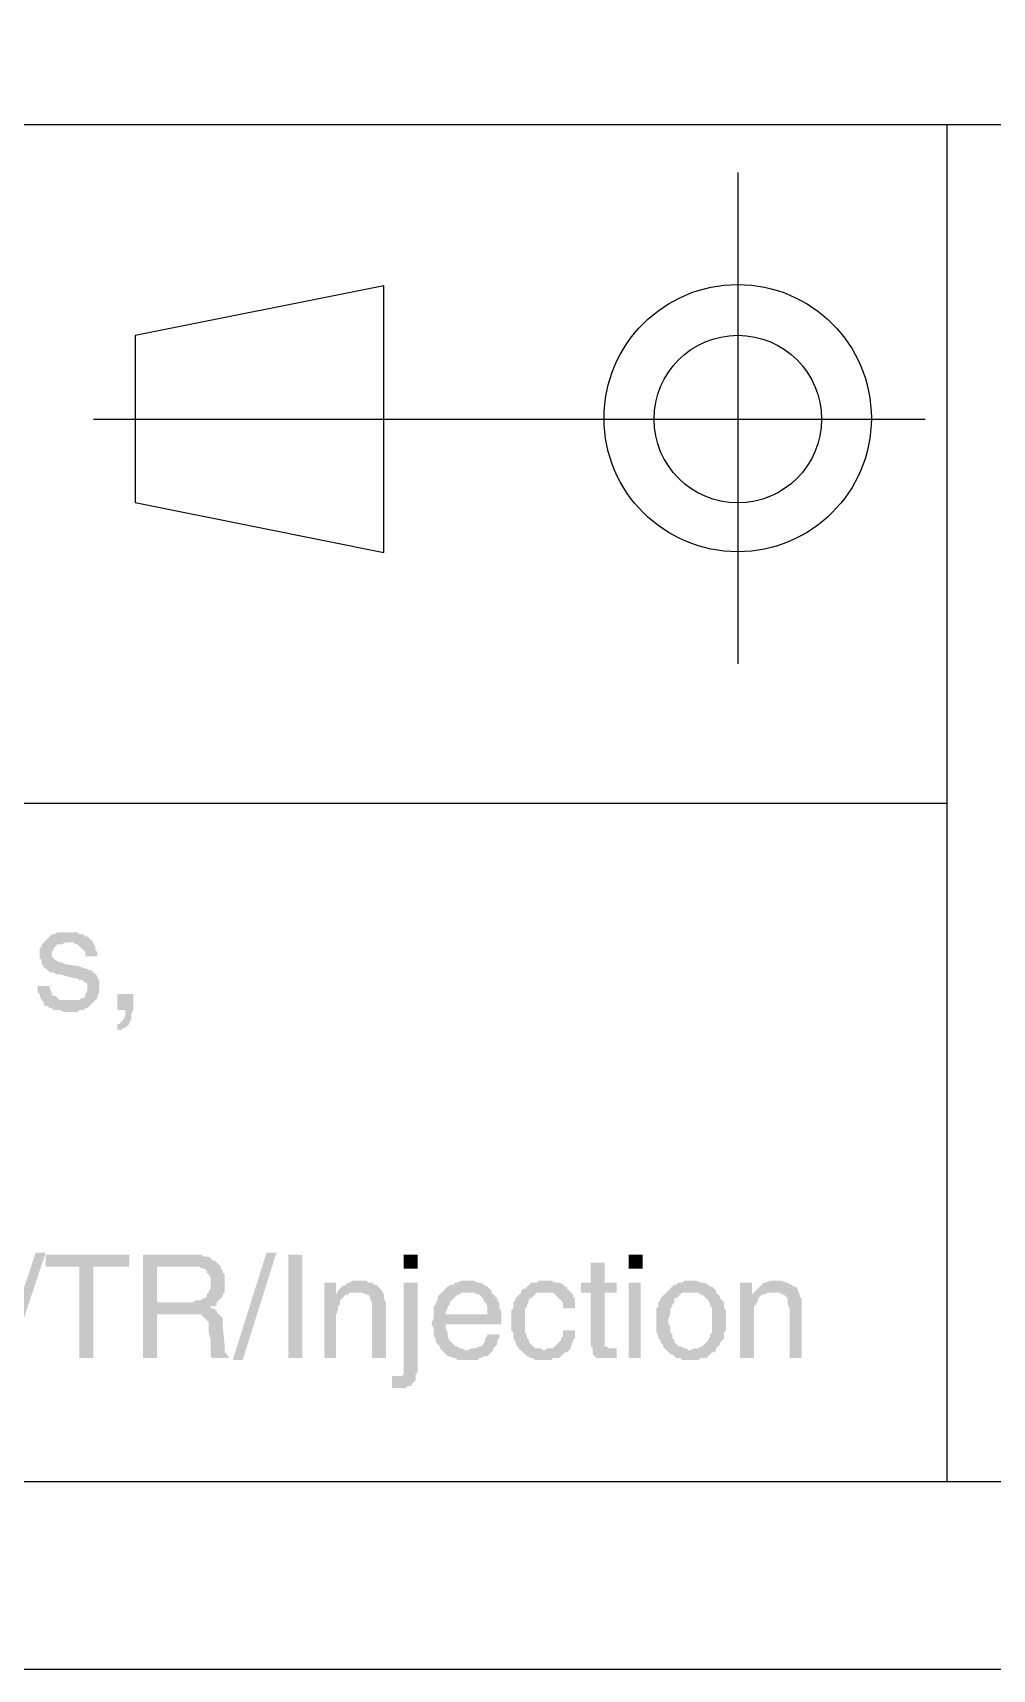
# Model space of a CAD drawing. Header units: inches. Extents: x 3613 to 8393, y -2205 to -794.
# Drawn here: x 3961.08 to 3982.84, y -1185.65 to -1148.52 of the extents above; entities that cross this region are included whole.
import ezdxf

# ---------------------------------------------------------------- set-up
doc = ezdxf.new("R2010")
doc.units = ezdxf.units.IN
doc.header["$MEASUREMENT"] = 0

msp = doc.modelspace()

# ---------------------------------------------------------------- hatches: boundary and pattern name
at = {"transparency": 33554559}
for points in [[(3961.867, -1168.93), (3961.642, -1168.93), (3961.551, -1168.975), (3961.506, -1168.975), (3961.461, -1169.02), (3961.416, -1169.065), (3961.371, -1169.111), (3961.326, -1169.156), (3961.28, -1169.201), (3961.28, -1169.246), (3961.235, -1169.291), (3961.235, -1169.517), (3961.28, -1169.562), (3961.28, -1169.652), (3961.326, -1169.697), (3961.326, -1169.742), (3961.371, -1169.742), (3961.416, -1169.787), (3961.461, -1169.833), (3961.551, -1169.833), (3961.596, -1169.878), (3961.687, -1169.878), (3962.003, -1169.968), (3962.093, -1169.968), (3962.138, -1170.013), (3962.228, -1170.013), (3962.228, -1170.058), (3962.273, -1170.058), (3962.319, -1170.103), (3962.319, -1170.239), (3962.273, -1170.329), (3962.273, -1170.374), (3962.228, -1170.419), (3962.183, -1170.419), (3962.138, -1170.464), (3961.912, -1170.464), (3961.326, -1170.51), (3961.326, -1170.555), (3961.371, -1170.6), (3961.416, -1170.6), (3961.461, -1170.645), (3961.506, -1170.645), (3961.551, -1170.69), (3961.687, -1170.69), (3961.777, -1170.735), (3962.093, -1170.735), (3962.138, -1170.69), (3962.228, -1170.69), (3962.273, -1170.645), (3962.319, -1170.645), (3962.364, -1170.6), (3962.409, -1170.555), (3962.409, -1170.555), (3962.454, -1170.51), (3962.499, -1170.464), (3962.544, -1170.419), (3962.544, -1170.374), (3962.589, -1170.284), (3962.589, -1170.013), (3962.544, -1169.968), (3962.544, -1169.923), (3962.499, -1169.878), (3962.499, -1169.878), (3962.454, -1169.833), (3962.409, -1169.787), (3962.364, -1169.787), (3962.273, -1169.742), (3962.228, -1169.742), (3962.138, -1169.697), (3961.822, -1169.652), (3961.822, -1169.652), (3961.732, -1169.607), (3961.687, -1169.607), (3961.596, -1169.562), (3961.596, -1169.562), (3961.551, -1169.517), (3961.506, -1169.472), (3961.506, -1169.381), (3961.551, -1169.336), (3961.551, -1169.291), (3961.596, -1169.246), (3961.642, -1169.201), (3961.732, -1169.201), (3961.822, -1169.156), (3962.454, -1169.156), (3962.409, -1169.111), (3962.364, -1169.065), (3962.319, -1169.02), (3962.273, -1169.02), (3962.228, -1168.975), (3962.138, -1168.975), (3962.093, -1168.93), (3961.957, -1168.93)], [(3962.454, -1169.156), (3961.867, -1169.156), (3962.003, -1169.156), (3962.048, -1169.201), (3962.093, -1169.201), (3962.138, -1169.246), (3962.138, -1169.246), (3962.183, -1169.291), (3962.228, -1169.336), (3962.273, -1169.381), (3962.273, -1169.472), (3962.544, -1169.472), (3962.544, -1169.381), (3962.499, -1169.336), (3962.499, -1169.246), (3962.454, -1169.201)], [(3961.461, -1170.149), (3961.19, -1170.149), (3961.19, -1170.284), (3961.235, -1170.329), (3961.235, -1170.374), (3961.28, -1170.464), (3961.326, -1170.51), (3961.912, -1170.464), (3961.687, -1170.464), (3961.642, -1170.419), (3961.596, -1170.374), (3961.551, -1170.374), (3961.506, -1170.329), (3961.506, -1170.284), (3961.461, -1170.194)], [(3963.357, -1170.329), (3962.996, -1170.329), (3962.996, -1170.69), (3963.176, -1170.69), (3963.176, -1170.826), (3963.131, -1170.916), (3963.086, -1170.961), (3963.041, -1171.006), (3962.996, -1171.006), (3962.996, -1171.141), (3963.086, -1171.141), (3963.131, -1171.096), (3963.176, -1171.096), (3963.221, -1171.051), (3963.266, -1171.006), (3963.266, -1170.961), (3963.311, -1170.916), (3963.311, -1170.78), (3963.357, -1170.69), (3963.357, -1170.6)], [(3961.371, -1176.196), (3960.558, -1178.633), (3960.333, -1178.633), (3961.145, -1176.196)], [(3963.266, -1176.241), (3961.371, -1176.241), (3961.371, -1176.512), (3962.138, -1176.512), (3962.138, -1178.588), (3962.454, -1178.588), (3962.454, -1176.512), (3963.266, -1176.512), (3963.266, -1176.377)], [(3964.665, -1176.241), (3963.582, -1176.241), (3963.582, -1178.588), (3963.898, -1178.588), (3963.898, -1177.595), (3964.665, -1177.595), (3965.252, -1177.55), (3965.252, -1177.505), (3965.162, -1177.46), (3965.117, -1177.46), (3965.117, -1177.415), (3965.207, -1177.415), (3965.252, -1177.37), (3965.252, -1177.325), (3963.898, -1177.325), (3963.898, -1176.512), (3965.342, -1176.512), (3965.297, -1176.467), (3965.252, -1176.422), (3965.207, -1176.377), (3965.162, -1176.377), (3965.117, -1176.332), (3965.072, -1176.287), (3964.981, -1176.287), (3964.891, -1176.241), (3964.756, -1176.241)], [(3966.606, -1176.196), (3965.839, -1178.633), (3965.613, -1178.633), (3966.38, -1176.196)], [(3966.877, -1178.588), (3966.877, -1176.241), (3967.193, -1176.241), (3967.193, -1178.588)], [(3969.81, -1176.557), (3969.81, -1176.241), (3969.495, -1176.241), (3969.495, -1176.557)], [(3974.053, -1176.422), (3973.737, -1176.422), (3973.737, -1176.873), (3973.511, -1176.873), (3973.511, -1177.099), (3973.737, -1177.099), (3973.737, -1178.317), (3973.782, -1178.363), (3973.782, -1178.498), (3973.827, -1178.543), (3973.827, -1178.543), (3973.872, -1178.588), (3974.324, -1178.588), (3974.324, -1178.363), (3974.143, -1178.363), (3974.098, -1178.317), (3974.053, -1178.317), (3974.053, -1177.099), (3974.324, -1177.099), (3974.324, -1176.873), (3974.053, -1176.873)], [(3974.91, -1176.557), (3974.91, -1176.241), (3974.594, -1176.241), (3974.594, -1176.557)], [(3965.342, -1176.512), (3964.665, -1176.512), (3964.846, -1176.512), (3964.936, -1176.557), (3964.981, -1176.557), (3965.026, -1176.602), (3965.026, -1176.648), (3965.072, -1176.693), (3965.117, -1176.783), (3965.117, -1176.918), (3965.117, -1177.009), (3965.072, -1177.054), (3965.072, -1177.099), (3965.026, -1177.144), (3965.026, -1177.189), (3964.981, -1177.234), (3964.936, -1177.234), (3964.891, -1177.279), (3964.756, -1177.279), (3964.711, -1177.325), (3963.898, -1177.325), (3965.252, -1177.325), (3965.297, -1177.279), (3965.342, -1177.234), (3965.388, -1177.189), (3965.388, -1177.144), (3965.433, -1177.099), (3965.433, -1176.693), (3965.388, -1176.648), (3965.388, -1176.602), (3965.342, -1176.557)], [(3968.502, -1176.828), (3968.321, -1176.828), (3968.276, -1176.873), (3968.231, -1176.873), (3968.186, -1176.918), (3968.095, -1176.964), (3968.05, -1177.009), (3968.005, -1177.054), (3967.96, -1177.144), (3968.231, -1177.144), (3968.276, -1177.099), (3968.411, -1177.099), (3968.998, -1177.054), (3968.953, -1177.009), (3968.908, -1176.964), (3968.908, -1176.964), (3968.863, -1176.918), (3968.818, -1176.918), (3968.772, -1176.873), (3968.682, -1176.873), (3968.637, -1176.828), (3968.547, -1176.828)], [(3970.939, -1176.828), (3970.803, -1176.828), (3970.713, -1176.873), (3970.668, -1176.873), (3970.623, -1176.918), (3970.578, -1176.918), (3970.487, -1176.964), (3970.442, -1177.009), (3970.397, -1177.054), (3970.352, -1177.099), (3971.074, -1177.099), (3971.164, -1177.144), (3971.21, -1177.144), (3971.255, -1177.189), (3971.3, -1177.234), (3971.3, -1177.279), (3971.345, -1177.325), (3971.39, -1177.415), (3971.39, -1177.595), (3970.442, -1177.595), (3970.172, -1177.64), (3970.172, -1177.686), (3970.126, -1177.776), (3970.126, -1177.821), (3970.172, -1177.911), (3970.172, -1178.092), (3970.217, -1178.137), (3970.217, -1178.227), (3970.262, -1178.272), (3970.307, -1178.317), (3970.307, -1178.363), (3970.352, -1178.408), (3970.352, -1178.408), (3970.397, -1178.453), (3970.442, -1178.498), (3970.487, -1178.543), (3970.533, -1178.543), (3970.623, -1178.588), (3970.668, -1178.588), (3970.713, -1178.633), (3971.164, -1178.633), (3971.21, -1178.588), (3971.255, -1178.588), (3971.3, -1178.543), (3971.39, -1178.543), (3971.435, -1178.498), (3971.48, -1178.453), (3971.525, -1178.408), (3970.894, -1178.408), (3970.803, -1178.363), (3970.758, -1178.363), (3970.713, -1178.317), (3970.668, -1178.317), (3970.623, -1178.272), (3970.578, -1178.227), (3970.578, -1178.227), (3970.533, -1178.182), (3970.487, -1178.092), (3970.487, -1178.002), (3970.442, -1177.911), (3970.442, -1177.821), (3971.706, -1177.821), (3971.706, -1177.505), (3971.661, -1177.46), (3971.661, -1177.325), (3971.616, -1177.279), (3971.616, -1177.234), (3971.571, -1177.189), (3971.525, -1177.144), (3971.48, -1177.099), (3971.48, -1177.054), (3971.435, -1177.009), (3971.39, -1176.964), (3971.3, -1176.918), (3971.255, -1176.873), (3971.164, -1176.873), (3971.074, -1176.828), (3971.029, -1176.828)], [(3972.699, -1176.828), (3972.564, -1176.828), (3972.518, -1176.873), (3972.383, -1176.873), (3972.338, -1176.918), (3972.293, -1176.964), (3972.248, -1177.009), (3972.202, -1177.009), (3972.157, -1177.054), (3972.157, -1177.099), (3972.879, -1177.099), (3972.925, -1177.144), (3972.97, -1177.189), (3973.015, -1177.234), (3973.06, -1177.279), (3973.105, -1177.325), (3973.105, -1177.46), (3973.376, -1177.46), (3973.376, -1177.234), (3973.331, -1177.189), (3973.331, -1177.144), (3973.286, -1177.099), (3973.241, -1177.054), (3973.195, -1177.009), (3973.195, -1176.964), (3973.15, -1176.964), (3973.105, -1176.918), (3973.015, -1176.873), (3972.925, -1176.873), (3972.834, -1176.828), (3972.789, -1176.828)], [(3975.994, -1176.828), (3975.858, -1176.828), (3975.813, -1176.873), (3975.723, -1176.873), (3975.678, -1176.918), (3975.633, -1176.918), (3975.587, -1176.964), (3975.542, -1177.009), (3975.497, -1177.054), (3975.452, -1177.099), (3975.452, -1177.099), (3975.407, -1177.144), (3975.362, -1177.189), (3975.317, -1177.234), (3975.317, -1177.279), (3975.271, -1177.325), (3975.271, -1177.415), (3975.226, -1177.46), (3975.226, -1177.731), (3975.226, -1178.002), (3975.271, -1178.092), (3975.271, -1178.137), (3975.317, -1178.182), (3975.317, -1178.227), (3975.362, -1178.272), (3975.407, -1178.363), (3975.452, -1178.408), (3975.994, -1178.408), (3975.948, -1178.408), (3975.903, -1178.363), (3975.858, -1178.363), (3975.768, -1178.317), (3975.723, -1178.317), (3975.678, -1178.272), (3975.633, -1178.227), (3975.633, -1178.182), (3975.587, -1178.137), (3975.587, -1178.047), (3975.542, -1178.002), (3975.542, -1177.866), (3975.497, -1177.821), (3975.497, -1177.686), (3975.542, -1177.595), (3975.542, -1177.46), (3975.587, -1177.415), (3975.587, -1177.37), (3975.633, -1177.325), (3975.633, -1177.234), (3975.678, -1177.234), (3975.723, -1177.189), (3975.768, -1177.144), (3975.813, -1177.099), (3975.994, -1177.099), (3976.58, -1177.054), (3976.535, -1177.009), (3976.49, -1176.964), (3976.445, -1176.964), (3976.4, -1176.918), (3976.31, -1176.873), (3976.219, -1176.873), (3976.129, -1176.828), (3976.084, -1176.828)], [(3977.934, -1176.828), (3977.799, -1176.828), (3977.709, -1176.873), (3977.663, -1176.873), (3977.618, -1176.918), (3977.573, -1176.964), (3977.528, -1177.009), (3977.483, -1177.054), (3977.393, -1177.144), (3977.663, -1177.144), (3977.754, -1177.099), (3977.889, -1177.099), (3978.431, -1177.054), (3978.431, -1177.009), (3978.386, -1176.964), (3978.34, -1176.964), (3978.295, -1176.918), (3978.25, -1176.918), (3978.205, -1176.873), (3978.16, -1176.873), (3978.07, -1176.828), (3978.025, -1176.828)], [(3967.96, -1176.873), (3967.689, -1176.873), (3967.689, -1178.588), (3967.96, -1178.588), (3967.96, -1177.686), (3967.96, -1177.595), (3968.005, -1177.505), (3968.005, -1177.415), (3968.05, -1177.37), (3968.05, -1177.279), (3968.095, -1177.234), (3968.095, -1177.234), (3968.141, -1177.189), (3968.186, -1177.144), (3967.96, -1177.144)], [(3968.998, -1177.054), (3968.411, -1177.099), (3968.547, -1177.099), (3968.637, -1177.144), (3968.682, -1177.144), (3968.727, -1177.189), (3968.727, -1177.234), (3968.772, -1177.325), (3968.772, -1178.588), (3969.088, -1178.588), (3969.088, -1177.325), (3969.043, -1177.234), (3969.043, -1177.144)], [(3969.81, -1176.873), (3969.495, -1176.873), (3969.495, -1178.949), (3969.449, -1178.994), (3969.224, -1178.994), (3969.224, -1179.265), (3969.54, -1179.265), (3969.585, -1179.22), (3969.675, -1179.22), (3969.675, -1179.175), (3969.72, -1179.13), (3969.765, -1179.085), (3969.765, -1178.949), (3969.81, -1178.904), (3969.81, -1178.814)], [(3970.352, -1177.099), (3970.352, -1177.099), (3970.307, -1177.144), (3970.262, -1177.189), (3970.262, -1177.279), (3970.217, -1177.325), (3970.217, -1177.37), (3970.172, -1177.415), (3970.172, -1177.64), (3970.442, -1177.595), (3970.442, -1177.55), (3970.487, -1177.46), (3970.487, -1177.415), (3970.533, -1177.37), (3970.533, -1177.325), (3970.578, -1177.279), (3970.623, -1177.234), (3970.668, -1177.189), (3970.713, -1177.144), (3970.758, -1177.144), (3970.803, -1177.099), (3970.939, -1177.099)], [(3972.157, -1177.099), (3972.112, -1177.144), (3972.067, -1177.189), (3972.022, -1177.234), (3972.022, -1177.279), (3971.977, -1177.325), (3971.977, -1177.46), (3971.932, -1177.505), (3971.932, -1177.956), (3971.977, -1178.002), (3971.977, -1178.137), (3972.022, -1178.182), (3972.022, -1178.227), (3972.067, -1178.317), (3972.112, -1178.363), (3972.112, -1178.408), (3972.699, -1178.408), (3972.654, -1178.408), (3972.609, -1178.363), (3972.473, -1178.363), (3972.428, -1178.317), (3972.383, -1178.272), (3972.338, -1178.227), (3972.338, -1178.182), (3972.293, -1178.137), (3972.293, -1178.092), (3972.248, -1178.002), (3972.248, -1177.46), (3972.293, -1177.415), (3972.293, -1177.37), (3972.338, -1177.279), (3972.338, -1177.234), (3972.383, -1177.234), (3972.428, -1177.189), (3972.473, -1177.144), (3972.518, -1177.099), (3972.699, -1177.099)], [(3974.865, -1178.588), (3974.865, -1176.873), (3974.594, -1176.873), (3974.594, -1178.588)], [(3976.58, -1177.054), (3975.994, -1177.099), (3976.174, -1177.099), (3976.219, -1177.144), (3976.264, -1177.144), (3976.31, -1177.189), (3976.355, -1177.234), (3976.4, -1177.279), (3976.445, -1177.37), (3976.445, -1177.415), (3976.49, -1177.46), (3976.49, -1178.002), (3976.445, -1178.047), (3976.445, -1178.092), (3976.4, -1178.182), (3976.355, -1178.227), (3976.355, -1178.227), (3976.31, -1178.272), (3976.264, -1178.317), (3976.174, -1178.363), (3976.084, -1178.363), (3975.994, -1178.408), (3975.452, -1178.408), (3975.497, -1178.453), (3975.542, -1178.498), (3975.587, -1178.498), (3975.633, -1178.543), (3975.678, -1178.588), (3975.768, -1178.588), (3975.813, -1178.633), (3976.174, -1178.633), (3976.219, -1178.588), (3976.355, -1178.588), (3976.4, -1178.543), (3976.445, -1178.498), (3976.49, -1178.453), (3976.535, -1178.453), (3976.58, -1178.408), (3976.58, -1178.363), (3976.625, -1178.317), (3976.671, -1178.272), (3976.671, -1178.227), (3976.716, -1178.182), (3976.761, -1178.137), (3976.761, -1178.002), (3976.806, -1177.956), (3976.806, -1177.731), (3976.806, -1177.505), (3976.761, -1177.46), (3976.761, -1177.325), (3976.716, -1177.279), (3976.671, -1177.234), (3976.671, -1177.189), (3976.625, -1177.144), (3976.58, -1177.099)], [(3977.393, -1176.873), (3977.122, -1176.873), (3977.122, -1178.588), (3977.438, -1178.588), (3977.438, -1177.686), (3977.438, -1177.415), (3977.483, -1177.37), (3977.528, -1177.279), (3977.528, -1177.234), (3977.528, -1177.234), (3977.573, -1177.189), (3977.618, -1177.144), (3977.393, -1177.144)], [(3978.431, -1177.054), (3977.889, -1177.099), (3978.025, -1177.099), (3978.07, -1177.144), (3978.115, -1177.144), (3978.16, -1177.189), (3978.16, -1177.189), (3978.205, -1177.234), (3978.205, -1177.37), (3978.25, -1177.46), (3978.25, -1178.588), (3978.521, -1178.588), (3978.521, -1177.234), (3978.476, -1177.189), (3978.476, -1177.144)], [(3965.252, -1177.55), (3964.665, -1177.595), (3964.891, -1177.595), (3964.936, -1177.64), (3964.981, -1177.686), (3964.981, -1177.686), (3965.026, -1177.731), (3965.072, -1177.776), (3965.072, -1178.002), (3965.117, -1178.182), (3965.117, -1178.453), (3965.117, -1178.543), (3965.162, -1178.588), (3965.523, -1178.588), (3965.523, -1178.543), (3965.478, -1178.498), (3965.433, -1178.453), (3965.433, -1178.317), (3965.388, -1177.866), (3965.388, -1177.686), (3965.342, -1177.64), (3965.297, -1177.595)], [(3973.376, -1177.956), (3973.105, -1177.956), (3973.105, -1178.092), (3973.06, -1178.137), (3973.06, -1178.182), (3973.015, -1178.227), (3972.97, -1178.272), (3972.925, -1178.317), (3972.879, -1178.363), (3972.744, -1178.363), (3972.699, -1178.408), (3972.112, -1178.408), (3972.157, -1178.408), (3972.202, -1178.453), (3972.248, -1178.498), (3972.293, -1178.543), (3972.383, -1178.588), (3972.428, -1178.588), (3972.473, -1178.633), (3972.834, -1178.633), (3972.879, -1178.588), (3973.015, -1178.588), (3973.06, -1178.543), (3973.105, -1178.498), (3973.15, -1178.453), (3973.195, -1178.453), (3973.241, -1178.408), (3973.286, -1178.363), (3973.286, -1178.317), (3973.331, -1178.227), (3973.331, -1178.182), (3973.376, -1178.137), (3973.376, -1178.047)], [(3971.661, -1178.047), (3971.39, -1178.047), (3971.39, -1178.092), (3971.345, -1178.137), (3971.345, -1178.182), (3971.3, -1178.272), (3971.255, -1178.317), (3971.21, -1178.317), (3971.119, -1178.363), (3971.029, -1178.363), (3970.939, -1178.408), (3971.525, -1178.408), (3971.525, -1178.363), (3971.571, -1178.317), (3971.616, -1178.272), (3971.616, -1178.182), (3971.661, -1178.137)]]:
    msp.add_hatch(color=256, dxfattribs=at).paths.add_polyline_path(points)

# ---------------------------------------------------------------- linework, layer by layer
msp.add_line((3619.928, -1181.386), (4029.183, -1181.386))
for points in [[(4033.221, -1185.646), (4033.221, -888.646), (3613.221, -888.646), (3613.221, -1185.646)], [(3963.402, -1155.39), (3963.402, -1159.181), (3969.043, -1160.31), (3969.043, -1154.262)]]:
    msp.add_lwpolyline(points, close=True)
for points in [[(3632.745, -1150.606), (4029.183, -1150.606)], [(3981.816, -1150.606), (3981.816, -1181.386)], [(3977.077, -1162.837), (3977.077, -1151.689)], [(3962.454, -1157.286), (3981.319, -1157.286)], [(3632.745, -1165.996), (3981.816, -1165.996)]]:
    msp.add_lwpolyline(points)
for centre, radius in [((3977.07, -1157.264), 3.031), ((3977.072, -1157.285), 1.9)]:
    msp.add_circle(centre, radius)

doc.saveas('drawing.dxf')
